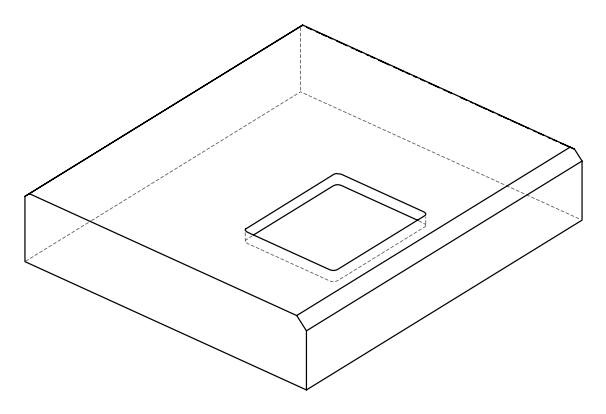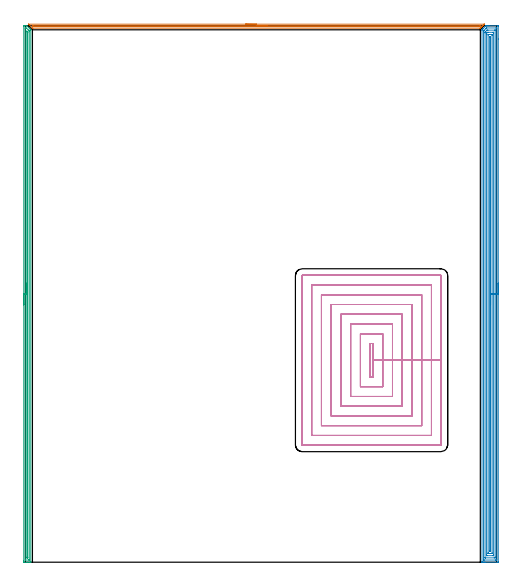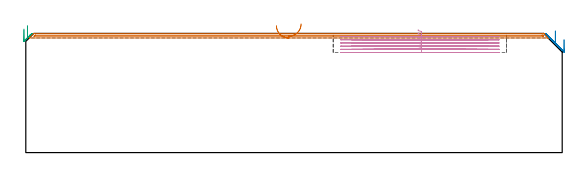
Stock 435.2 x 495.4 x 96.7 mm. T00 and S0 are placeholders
(PLAN: 4 operations, 1 tool changes, 74.8 min)
(1 AREA_MILL | FG_CHAMFER_SURFACE | UGT0205_001 | 6.84 min | 2920 mm3)
(2 AREA_MILL_1 | FG_CHAMFER_SURFACE_1 | UGT0205_001 | 23.98 min | 55696 mm3)
(3 AREA_MILL_2 | FG_CHAMFER_SURFACE_2 | UGT0205_001 | 12.03 min | 10413 mm3)
(4 MILL_RECTANGULAR_POCKET | POCKET_RECTANGULAR_STRAIGHT | UGT0201_102 | Follow Part, ap 3, ae 75% | 31.94 min | 367587 mm3)
(TOOL UGT0205_001 | Chamfer Mill 20 x 3 x 45 deg. | D20 FL50 Z2)
(TOOL UGT0201_102 | End Mill 12 mm | D12 FL16 Z2)
(OP 1 AREA_MILL)
G17 G21 G94 G90
T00 M6
G54
G17 G0 G90 X203.35 Y496.9 S1061 M3
G43 Z106.7 H0
Z103.
G94 G1 X203.388 Z102.129 F250.
X203.502 Z101.264
X203.691 Z100.412
X203.953 Z99.58
X204.287 Z98.774
X204.69 Z98.
X205.159 Z97.264
X205.69 Z96.572
X206.279 Z95.929
X206.922 Z95.34
X207.614 Z94.809
X208.35 Z94.34
X209.124 Z93.937
X209.93 Z93.603
X210.762 Z93.341
X211.614 Z93.152
X212.478 Z93.038
X213.35 Z93.
X423.632
X423.878 Y496.896 Z93.003
X423.882 Y496.894 Z93.005
X423.878 Y496.877 Z93.022
X423.663 Y496.663 Z93.237
X423.58 Y496.579 Z93.319
X423.381 Y496.38 Z93.517
X422.797 Y495.797 Z94.103
X422.687 Y495.686 Z94.213
X422.495 Y495.493 Z94.403
X421.931 Y494.931 Z94.969
X421.793 Y494.793 Z95.106
X421.609 Y494.607 Z95.289
X421.065 Y494.065 Z95.835
X420.722 Y493.72 Z96.176
X420.602 Y493.601 Z96.297
X420.3 Y493.3 Z96.599
X420.228 Y493.23 Z96.67
X420.2 Y493.207 Z96.693
X419.709 Y493.2 Z96.7
X6.991
X6.5 Y493.207 Z96.693
X6.472 Y493.228 Z96.672
X2.971 Y496.728 Z93.17
X2.879 Y496.823 Z93.075
X2.816 Y496.891 Z93.006
X2.933 Y496.899 Z93.001
X2.971 Y496.9 Z93.
X213.35
Y495.486 Z94.414
X419.716
X419.92 Y495.481 Z94.419
X420.008 Y495.479 Z94.421
X419.999 Y495.46 Z94.44
X419.971 Y495.428 Z94.472
X419.876 Y495.327 Z94.573
X419.8 Y495.249 Z94.651
X419.709 Y495.158 Z94.742
X419.431 Y494.883 Z95.017
X419.337 Y494.791 Z95.109
X419.202 Y494.664 Z95.236
X419.141 Y494.621 Z95.279
X419.035 Y494.619 Z95.281
X418.808 Y494.614 Z95.286
X7.877
X7.654 Y494.619 Z95.281
X7.549 Y494.621 Z95.279
X7.27 Y494.889 Z95.011
X6.991 Y495.161 Z94.739
X6.793 Y495.363 Z94.537
X6.733 Y495.427 Z94.473
X6.689 Y495.479 Z94.421
X6.999 Y495.486 Z94.414
X213.35
X214.222 Z94.452
X215.087 Z94.566
X215.938 Z94.755
X216.77 Z95.017
X217.576 Z95.351
X218.35 Z95.754
X219.086 Z96.223
X219.778 Z96.754
X220.421 Z97.343
X221.01 Z97.986
X221.542 Z98.679
X222.01 Z99.414
X222.413 Z100.188
X222.747 Z100.994
X223.009 Z101.826
X223.198 Z102.678
X223.312 Z103.543
X223.35 Z104.414
G0 Z106.7
M5
M2
(OP 2 AREA_MILL_1)
G17 G21 G94 G90
T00 M6
G54
G17 G0 G90 X436.7 Y257.7 S1061 M3
G43 Z106.7 H0
Z91.7
G94 G1 Y257.662 Z90.828 F250.
Y257.548 Z89.964
Y257.359 Z89.112
Y257.097 Z88.28
Y256.763 Z87.474
Y256.36 Z86.7
Y255.892 Z85.964
Y255.36 Z85.272
Y254.771 Z84.629
Y254.128 Z84.04
Y253.436 Z83.508
Y252.7 Z83.04
Y251.926 Z82.637
Y251.12 Z82.303
Y250.288 Z82.041
Y249.437 Z81.852
Y248.572 Z81.738
Y247.7 Z81.7
Y0.621
X436.695 Y0.179 Z81.703
X436.692 Y0.01 Z81.706
X436.519 Y0. Z81.879
X424.793 Z93.601
X424.257 Z94.14
X423.912 Z94.484
X423.375 Z95.021
X423.031 Z95.364
X422.342 Z96.058
X422.051 Z96.348
X421.703 Y0.006 Z96.687
Y0.007 Z96.688
X421.7 Y0.172 Z96.7
Y0.175
Y491.204
Y491.695 Z96.685
X421.883 Y491.884 Z96.515
X422.097 Y492.098 Z96.301
X422.395 Y492.396 Z96.004
X422.443 Y492.445 Z95.954
X422.49 Y492.49 Z95.909
X422.693 Y492.694 Z95.706
X422.737 Y492.738 Z95.66
X425.076 Y495.076 Z93.323
X425.234 Y495.236 Z93.163
X425.377 Y495.374 Z93.021
X425.407 Y495.396 Z92.99
X425.454 Y495.399 Z92.944
X425.473 Y495.4 Z92.925
X426.556 Z91.838
X427.782 Z90.615
X428.319 Z90.075
X436.251 Z82.147
X436.522 Y495.397 Z81.875
X436.692 Y495.39 Z81.706
X436.699 Y495.217 Z81.699
X436.7 Y483.197 Z81.7
Y247.7
X435.286 Z83.114
X435.285 Y2.494 Z83.115
Y2.409
X435.279 Y2.014 Z83.121
X434.888 Y2.003 Z83.512
X434.488 Y2.001 Z83.912
X434.01 Y2. Z84.39
X423.912 Y2.001 Z94.488
X423.431 Y2.003 Z94.969
X423.214 Y2.01 Z95.186
X423.121 Y2.039 Z95.279
X423.115 Y2.323 Z95.285
Y2.409
X423.114 Y490.311 Z95.286
X423.116 Y490.513 Z95.284
X423.119 Y490.613 Z95.281
X423.121 Y490.659 Z95.279
X423.151 Y490.692 Z95.249
X423.342 Y490.889 Z95.058
X423.654 Y491.204 Z94.746
X425.441 Y492.991 Z92.959
X425.559 Y493.109 Z92.841
X425.675 Y493.223 Z92.725
X425.809 Y493.348 Z92.591
X425.856 Y493.39 Z92.544
X425.914 Y493.393 Z92.486
X426.154 Y493.399 Z92.246
X434.488 Z83.912
X434.969 Y493.397 Z83.431
X435.186 Y493.39 Z83.214
X435.279 Y493.361 Z83.121
X435.285 Y493.077 Z83.115
Y492.991
X435.286 Y247.7 Z83.114
X433.872 Z84.528
X433.871 Y4.821 Z84.529
X433.867 Y4.196 Z84.533
X433.865 Y4.063 Z84.535
X433.858 Y4.009 Z84.542
X433.796 Y4.004 Z84.604
X433.607 Y4.002 Z84.793
X432.918 Y4. Z85.482
X424.793 Y4.001 Z93.607
X424.6 Y4.003 Z93.8
X424.546 Y4.006 Z93.854
X424.534 Y4.01 Z93.866
X424.532 Y4.014 Z93.868
X424.53 Y4.035 Z93.87
X424.529 Y4.106 Z93.871
Y4.196
Y488.792
X424.531 Y489.417 Z93.869
X424.533 Y489.551 Z93.867
X424.535 Y489.614 Z93.865
X424.562 Y489.651 Z93.838
X424.793 Y489.89 Z93.607
X425.001 Y490.101 Z93.399
X425.21 Y490.311 Z93.19
X426.105 Y491.204 Z92.295
X426.258 Y491.35 Z92.142
X426.301 Y491.39 Z92.099
X426.367 Y491.396 Z92.033
X426.556 Y491.398 Z91.844
X427.244 Y491.4 Z91.156
X433.607 Z84.793
X433.8 Y491.398 Z84.6
X433.854 Y491.394 Z84.546
X433.866 Y491.39 Z84.534
X433.868 Y491.386 Z84.532
X433.87 Y491.365 Z84.53
X433.871 Y491.294 Z84.529
X433.872 Y491.204 Z84.528
Y247.7
X432.457 Z85.943
Y6.877
X432.455 Y6.257 Z85.945
X432.452 Y6.048 Z85.948
X432.451 Y6.018 Z85.949
X432.437 Y6.01 Z85.963
X432.384 Y6.006 Z86.016
X432.276 Y6.003 Z86.124
X431.844 Y6. Z86.556
X426.556 Z91.844
X426.122 Y6.002 Z92.278
X426.018 Y6.004 Z92.382
X425.967 Y6.009 Z92.433
X425.949 Y6.012 Z92.451
X425.948 Y6.028 Z92.452
X425.945 Y6.134 Z92.455
X425.943 Y6.605 Z92.457
Y6.877
Y487.63
X425.946 Y488.248 Z92.454
X425.95 Y488.523 Z92.45
X425.956 Y488.595 Z92.444
X426.013 Y488.657 Z92.387
X426.103 Y488.752 Z92.297
X426.217 Y488.867 Z92.183
X426.556 Y489.207 Z91.844
X426.662 Y489.31 Z91.738
X426.714 Y489.358 Z91.686
X426.743 Y489.383 Z91.657
X426.79 Y489.39 Z91.61
X427.454 Y489.4 Z90.946
X431.844 Z86.556
X432.278 Y489.399 Z86.122
X432.382 Y489.396 Z86.018
X432.433 Y489.391 Z85.967
X432.451 Y489.388 Z85.949
X432.452 Y489.372 Z85.948
X432.455 Y489.266 Z85.945
X432.457 Y488.795 Z85.943
Y488.523
Y247.7
X431.043 Z87.357
Y8.5
X431.041 Y8.337 Z87.359
X431.036 Y8.02 Z87.364
X430.963 Y8.01 Z87.437
X430.733 Y8.003 Z87.667
X430.081 Y8. Z88.319
X429.855 Z88.545
X428.092 Z90.308
X427.437 Y8.001 Z90.963
X427.394 Y8.003 Z91.006
X427.371 Y8.006 Z91.029
X427.364 Y8.008 Z91.036
X427.362 Y8.093 Z91.038
X427.358 Y8.419 Z91.042
X427.357 Y8.745 Z91.043
Y486.9
X427.359 Y487.063 Z91.041
X427.364 Y487.38 Z91.036
X427.437 Y487.39 Z90.963
X427.667 Y487.397 Z90.733
X428.319 Y487.4 Z90.081
X428.545 Z89.855
X430.308 Z88.092
X430.963 Y487.399 Z87.437
X431.006 Y487.397 Z87.394
X431.029 Y487.394 Z87.371
X431.036 Y487.392 Z87.364
X431.038 Y487.307 Z87.362
X431.042 Y486.981 Z87.358
X431.043 Y486.818 Z87.357
Y486.736
Y247.7
X429.629 Z88.771
Y10.91
X429.627 Y10.451 Z88.773
X429.622 Y10.023 Z88.778
X429.2 Y10.01 Z89.2
X428.778 Y10.026 Z89.622
X428.773 Y10.451 Z89.627
X428.771 Y10.886 Z89.629
Y484.49
X428.773 Y484.949 Z89.627
X428.778 Y485.377 Z89.622
X429.2 Y485.39 Z89.2
X429.622 Y485.374 Z88.778
X429.627 Y484.949 Z88.773
X429.629 Y484.514 Z88.771
Y247.7
Y246.828 Z88.809
Y245.964 Z88.923
Y245.112 Z89.112
Y244.28 Z89.374
Y243.474 Z89.708
Y242.7 Z90.111
Y241.964 Z90.58
Y241.272 Z91.111
Y240.629 Z91.7
Y240.04 Z92.343
Y239.509 Z93.035
Y239.04 Z93.771
Y238.637 Z94.545
Y238.303 Z95.351
Y238.041 Z96.183
Y237.852 Z97.035
Y237.738 Z97.899
Y237.7 Z98.771
G0 Z106.7
M5
M2
(OP 3 AREA_MILL_2)
G17 G21 G94 G90
T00 M6
G54
G17 G0 G90 X-1.5 Y237.7 S1061 M3
G43 Z106.7 H0
Z100.2
G94 G1 Y237.738 Z99.328 F250.
Y237.852 Z98.464
Y238.041 Z97.612
Y238.303 Z96.78
Y238.637 Z95.974
Y239.04 Z95.2
Y239.508 Z94.464
Y240.04 Z93.772
Y240.629 Z93.129
Y241.272 Z92.54
Y241.964 Z92.009
Y242.7 Z91.54
Y243.474 Z91.137
Y244.28 Z90.803
Y245.112 Z90.541
Y245.964 Z90.352
Y246.828 Z90.238
Y247.7 Z90.2
Y494.779
X-1.498 Y494.936 Z90.202
X-1.491 Y495.398 Z90.205
X-1.269 Y495.4 Z90.428
X-0.031 Z91.664
X1.301 Z93.
X4.422 Y492.28 Z96.119
X4.877 Y491.823 Z96.577
X4.998 Y491.695 Z96.688
X5. Y491.204 Z96.7
Y0.175
X4.997 Y0.01 Z96.688
X4.95 Y0.007 Z96.642
X4.548 Y0. Z96.248
X4.227 Z95.927
X3.531 Z95.226
X2.293 Z93.99
X1.75 Z93.445
X1.131 Z92.826
X-0.922 Y0.001 Z90.775
X-1.17 Y0.003 Z90.526
X-1.491 Y0.008 Z90.206
X-1.494 Y0.047 Z90.203
X-1.499 Y0.621 Z90.201
X-1.5 Y1.202 Z90.2
Y247.7
X-0.086 Z91.614
Y493.046
X-0.085 Y493.101 Z91.615
X-0.082 Y493.211 Z91.618
X-0.075 Y493.39 Z91.625
X-0.031 Y493.391 Z91.669
X0.459 Y493.393 Z92.159
X0.859 Y493.381 Z92.559
X1.256 Y492.991 Z92.956
X2.641 Y491.61 Z94.341
X3.045 Y491.204 Z94.745
X3.531 Y490.711 Z95.231
X3.575 Y490.663 Z95.275
X3.582 Y490.475 Z95.282
X3.585 Y490.365 Z95.285
Y490.311
X3.586 Y490.256 Z95.286
Y2.354
X3.585 Y2.299 Z95.285
X3.582 Y2.189 Z95.282
X3.575 Y2.01 Z95.275
X3.531 Y2.008 Z95.231
X3.046 Y2.001 Z94.746
X0.376 Y2. Z92.076
X-0.031 Y2.003 Z91.669
X-0.057 Y2.006 Z91.643
X-0.069 Y2.009 Z91.631
X-0.079 Y2.027 Z91.621
X-0.086 Y2.409 Z91.614
Y247.7
X1.328 Z93.028
X1.329 Y489.839 Z93.029
X1.332 Y490.311 Z93.032
X1.335 Y490.44 Z93.035
X1.337 Y490.452 Z93.037
X1.382 Y490.411 Z93.082
X1.489 Y490.311 Z93.189
X1.75 Y490.049 Z93.45
X2.063 Y489.729 Z93.763
X2.141 Y489.648 Z93.841
X2.165 Y489.605 Z93.865
X2.167 Y489.558 Z93.867
X2.169 Y489.417 Z93.869
X2.171 Y488.995 Z93.871
Y4.196
X2.17 Y4.09 Z93.87
X2.167 Y4.038 Z93.867
X2.165 Y4.019 Z93.865
X2.139 Y4.01 Z93.839
X1.943 Y4.002 Z93.643
X1.75 Z93.45
X1.555 Y4.004 Z93.255
X1.425 Y4.008 Z93.125
X1.335 Y4.013 Z93.035
X1.333 Y4.055 Z93.033
X1.331 Y4.196 Z93.031
X1.329 Y4.618 Z93.029
X1.328 Y247.7 Z93.028
Y248.572 Z93.067
Y249.437 Z93.18
Y250.288 Z93.369
Y251.12 Z93.632
Y251.926 Z93.965
Y252.7 Z94.368
Y253.436 Z94.837
Y254.128 Z95.368
Y254.771 Z95.957
Y255.36 Z96.601
Y255.892 Z97.293
Y256.36 Z98.028
Y256.763 Z98.802
Y257.097 Z99.608
Y257.359 Z100.44
Y257.548 Z101.292
Y257.662 Z102.157
Y257.7 Z103.028
G0 Z106.7
M5
M2
(OP 4 MILL_RECTANGULAR_POCKET)
G17 G21 G94 G90
T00 M6
G54
G17 G0 G90 X318.4 Y173.887 S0 M3
G43 Z106.7 H0
Z99.7
G94 G1 Y171.1 Z98.953 F250.
X321. Z98.256
Y186.55 Z94.117
Y202. F500.
X318.4
Y171.1
X321.
Y186.55
X330.
Y211.
X309.4
Y162.1
X330.
Y186.55
X339.
Y220.
X300.4
Y153.1
X339.
Y186.55
X348.
Y229.
X291.4
Y144.1
X348.
Y186.55
X357.
Y238.
X282.4
Y135.1
X357.
Y186.55
X366.
Y247.
X273.4
Y126.1
X366.
Y186.55
X375.
Y256.
X264.4
Y117.1
X375.
Y186.55
X384.
Y264.6
G3 X383.6 Y265. R0.4
G1 X255.8
G3 X255.4 Y264.6 R0.4
G1 Y108.5
G3 X255.8 Y108.1 R0.4
G1 X383.6
G3 X384. Y108.5 R0.4
G1 Y186.55
Y187.55
G0 X318.4 Y173.887 Z97.117
G1 Y171.1 Z96.37 F250.
X321. Z95.673
Y186.55 Z91.533
Y202. F500.
X318.4
Y171.1
X321.
Y186.55
X330.
Y211.
X309.4
Y162.1
X330.
Y186.55
X339.
Y220.
X300.4
Y153.1
X339.
Y186.55
X348.
Y229.
X291.4
Y144.1
X348.
Y186.55
X357.
Y238.
X282.4
Y135.1
X357.
Y186.55
X366.
Y247.
X273.4
Y126.1
X366.
Y186.55
X375.
Y256.
X264.4
Y117.1
X375.
Y186.55
X384.
Y264.6
G3 X383.6 Y265. R0.4
G1 X255.8
G3 X255.4 Y264.6 R0.4
G1 Y108.5
G3 X255.8 Y108.1 R0.4
G1 X383.6
G3 X384. Y108.5 R0.4
G1 Y186.55
Y187.55
G0 X318.4 Y173.887 Z94.533
G1 Y171.1 Z93.786 F250.
X321. Z93.09
Y186.55 Z88.95
Y202. F500.
X318.4
Y171.1
X321.
Y186.55
X330.
Y211.
X309.4
Y162.1
X330.
Y186.55
X339.
Y220.
X300.4
Y153.1
X339.
Y186.55
X348.
Y229.
X291.4
Y144.1
X348.
Y186.55
X357.
Y238.
X282.4
Y135.1
X357.
Y186.55
X366.
Y247.
X273.4
Y126.1
X366.
Y186.55
X375.
Y256.
X264.4
Y117.1
X375.
Y186.55
X384.
Y264.6
G3 X383.6 Y265. R0.4
G1 X255.8
G3 X255.4 Y264.6 R0.4
G1 Y108.5
G3 X255.8 Y108.1 R0.4
G1 X383.6
G3 X384. Y108.5 R0.4
G1 Y186.55
Y187.55
G0 X318.4 Y173.887 Z91.95
G1 Y171.1 Z91.203 F250.
X321. Z90.506
Y186.55 Z86.367
Y202. F500.
X318.4
Y171.1
X321.
Y186.55
X330.
Y211.
X309.4
Y162.1
X330.
Y186.55
X339.
Y220.
X300.4
Y153.1
X339.
Y186.55
X348.
Y229.
X291.4
Y144.1
X348.
Y186.55
X357.
Y238.
X282.4
Y135.1
X357.
Y186.55
X366.
Y247.
X273.4
Y126.1
X366.
Y186.55
X375.
Y256.
X264.4
Y117.1
X375.
Y186.55
X384.
Y264.6
G3 X383.6 Y265. R0.4
G1 X255.8
G3 X255.4 Y264.6 R0.4
G1 Y108.5
G3 X255.8 Y108.1 R0.4
G1 X383.6
G3 X384. Y108.5 R0.4
G1 Y186.55
Y187.55
G0 X318.4 Y173.887 Z89.367
G1 Y171.1 Z88.62 F250.
X321. Z87.923
Y186.55 Z83.783
Y202. F500.
X318.4
Y171.1
X321.
Y186.55
X330.
Y211.
X309.4
Y162.1
X330.
Y186.55
X339.
Y220.
X300.4
Y153.1
X339.
Y186.55
X348.
Y229.
X291.4
Y144.1
X348.
Y186.55
X357.
Y238.
X282.4
Y135.1
X357.
Y186.55
X366.
Y247.
X273.4
Y126.1
X366.
Y186.55
X375.
Y256.
X264.4
Y117.1
X375.
Y186.55
X384.
Y264.6
G3 X383.6 Y265. R0.4
G1 X255.8
G3 X255.4 Y264.6 R0.4
G1 Y108.5
G3 X255.8 Y108.1 R0.4
G1 X383.6
G3 X384. Y108.5 R0.4
G1 Y186.55
Y187.55
G0 X318.4 Y173.887 Z86.783
G1 Y171.1 Z86.036 F250.
X321. Z85.34
Y186.55 Z81.2
Y202. F500.
X318.4
Y171.1
X321.
Y186.55
X330.
Y211.
X309.4
Y162.1
X330.
Y186.55
X339.
Y220.
X300.4
Y153.1
X339.
Y186.55
X348.
Y229.
X291.4
Y144.1
X348.
Y186.55
X357.
Y238.
X282.4
Y135.1
X357.
Y186.55
X366.
Y247.
X273.4
Y126.1
X366.
Y186.55
X375.
Y256.
X264.4
Y117.1
X375.
Y186.55
X384.
Y264.6
G3 X383.6 Y265. R0.4
G1 X255.8
G3 X255.4 Y264.6 R0.4
G1 Y108.5
G3 X255.8 Y108.1 R0.4
G1 X383.6
G3 X384. Y108.5 R0.4
G1 Y186.55
Y187.55
G0 Z106.7
M5
M2
